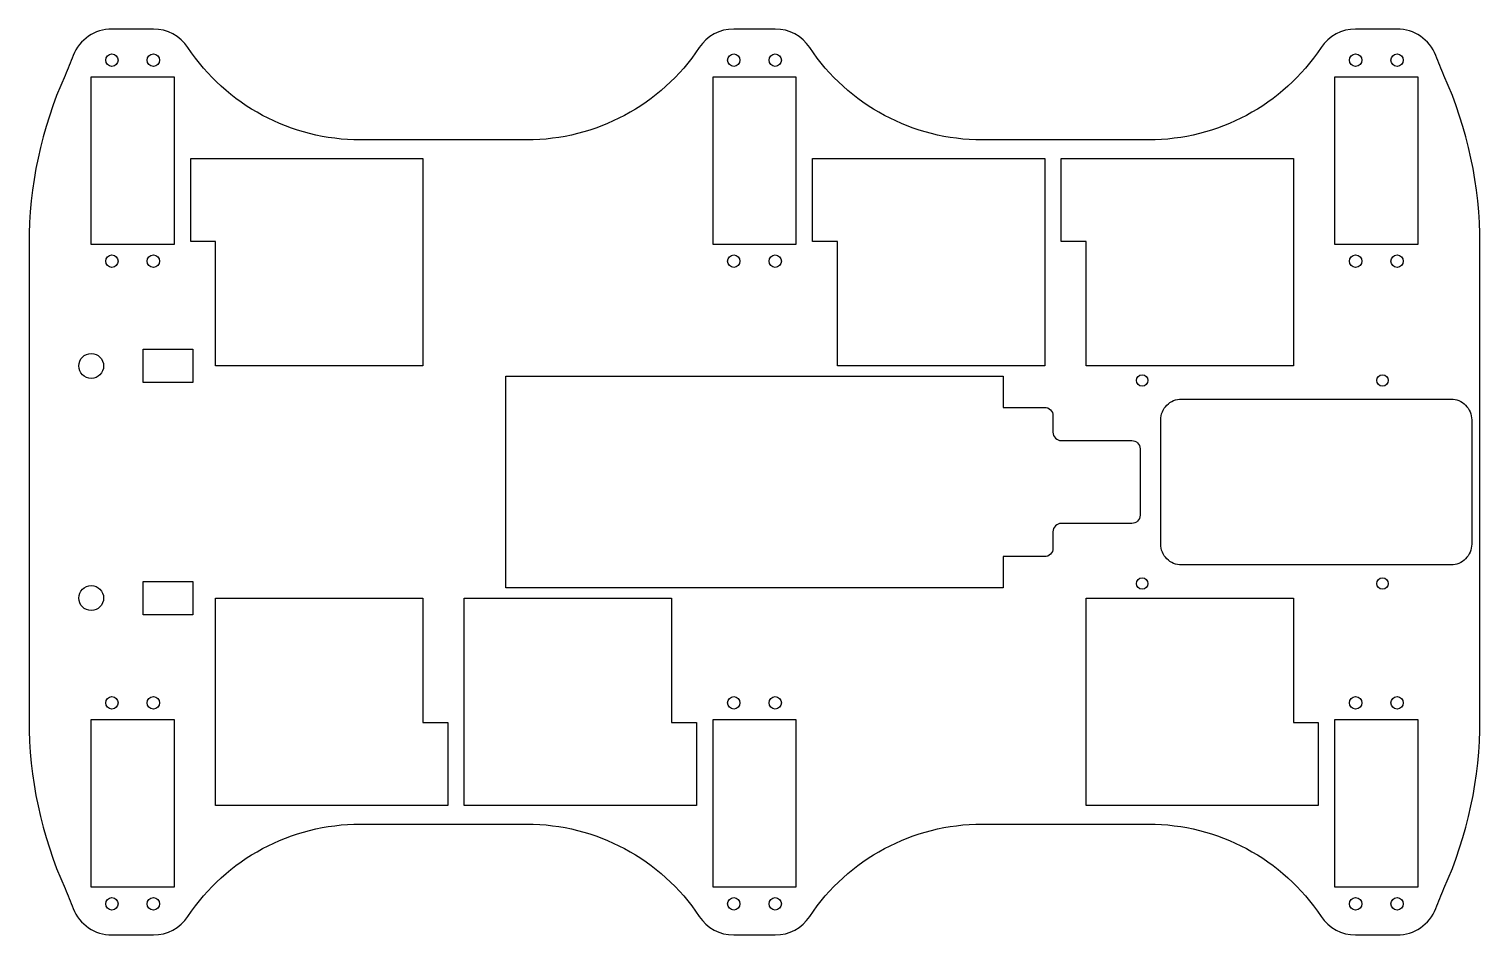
# Model space of a CAD drawing. Header units: millimetres. Extents: x -175 to 175, y -109 to 109.
import ezdxf

# ---------------------------------------------------------------- set-up
doc = ezdxf.new("R2010")
doc.units = ezdxf.units.MM

msp = doc.modelspace()

# ---------------------------------------------------------------- linework, layer by layer
for points in [[(-166.32, 98.06, 0.105313), (-175, 57.31), (-175, -57.31, 0.105313), (-166.32, -98.06, -0.012968), (-164.33, -102.85, 0.310148), (-155, -109.25), (-145, -109.25, 0.250935), (-136.68, -104.79, -0.250935), (-95.06, -82.5), (-54.94, -82.5, -0.250935), (-13.32, -104.79, 0.250935), (-5, -109.25), (5, -109.25, 0.250935), (13.32, -104.79, -0.250935), (54.94, -82.5), (95.06, -82.5, -0.250935), (136.68, -104.79, 0.250935), (145, -109.25), (155, -109.25, 0.310148), (164.33, -102.85, -0.012968), (166.32, -98.06, 0.105313), (175, -57.31), (175, 57.31, 0.105313), (166.32, 98.06, -0.012968), (164.33, 102.85, 0.310148), (155, 109.25), (145, 109.25, 0.250935), (136.68, 104.79, -0.250935), (95.06, 82.5), (54.94, 82.5, -0.250935), (13.32, 104.79, 0.250935), (5, 109.25), (-5, 109.25, 0.250935), (-13.32, 104.79, -0.250935), (-54.94, 82.5), (-95.06, 82.5, -0.250935), (-136.68, 104.79, 0.250935), (-145, 109.25), (-155, 109.25, 0.310148), (-164.33, 102.85, -0.012968)], [(74, -10, 0.414214), (72, -12), (72, -16, -0.414214), (70, -18), (60, -18), (60, -25.5), (-60, -25.5), (-60, 25.5), (60, 25.5), (60, 18), (70, 18, -0.414214), (72, 16), (72, 12, 0.414214), (74, 10), (91, 10, -0.414214), (93, 8), (93, -8, -0.414214), (91, -10)], [(103, -20, -0.414214), (98, -15), (98, 15, -0.414214), (103, 20), (168, 20, -0.414214), (173, 15), (173, -15, -0.414214), (168, -20)]]:
    msp.add_lwpolyline(points, format="xyb", close=True)
for points in [[(-140, 97.75), (-140, 57.25), (-160, 57.25), (-160, 97.75)], [(10, 97.75), (10, 57.25), (-10, 57.25), (-10, 97.75)], [(160, 97.75), (160, 57.25), (140, 57.25), (140, 97.75)], [(-130, 58), (-136, 58), (-136, 78), (-80, 78), (-80, 28), (-130, 28)], [(20, 58), (14, 58), (14, 78), (70, 78), (70, 28), (20, 28)], [(80, 58), (74, 58), (74, 78), (130, 78), (130, 28), (80, 28)], [(-147.5, 24), (-147.5, 32), (-135.5, 32), (-135.5, 24)], [(-147.5, -32), (-147.5, -24), (-135.5, -24), (-135.5, -32)], [(-80, -58), (-74, -58), (-74, -78), (-130, -78), (-130, -28), (-80, -28)], [(-20, -58), (-14, -58), (-14, -78), (-70, -78), (-70, -28), (-20, -28)], [(130, -58), (136, -58), (136, -78), (80, -78), (80, -28), (130, -28)], [(-160, -97.75), (-160, -57.25), (-140, -57.25), (-140, -97.75)], [(-10, -97.75), (-10, -57.25), (10, -57.25), (10, -97.75)], [(140, -97.75), (140, -57.25), (160, -57.25), (160, -97.75)]]:
    msp.add_lwpolyline(points, close=True)
for centre, radius in [((-155, 101.75), 1.5), ((-145, 101.75), 1.5), ((-5, 101.75), 1.5), ((5, 101.75), 1.5), ((145, 101.75), 1.5), ((155, 101.75), 1.5), ((-155, 53.25), 1.5), ((-145, 53.25), 1.5), ((-5, 53.25), 1.5), ((5, 53.25), 1.5), ((145, 53.25), 1.5), ((155, 53.25), 1.5), ((-160, 28), 3), ((93.5, 24.5), 1.38), ((151.5, 24.5), 1.38), ((93.5, -24.5), 1.38), ((151.5, -24.5), 1.38), ((-160, -28), 3), ((-155, -53.25), 1.5), ((-145, -53.25), 1.5), ((-5, -53.25), 1.5), ((5, -53.25), 1.5), ((145, -53.25), 1.5), ((155, -53.25), 1.5), ((-155, -101.75), 1.5), ((-145, -101.75), 1.5), ((-5, -101.75), 1.5), ((5, -101.75), 1.5), ((145, -101.75), 1.5), ((155, -101.75), 1.5)]:
    msp.add_circle(centre, radius)

doc.saveas('drawing.dxf')
